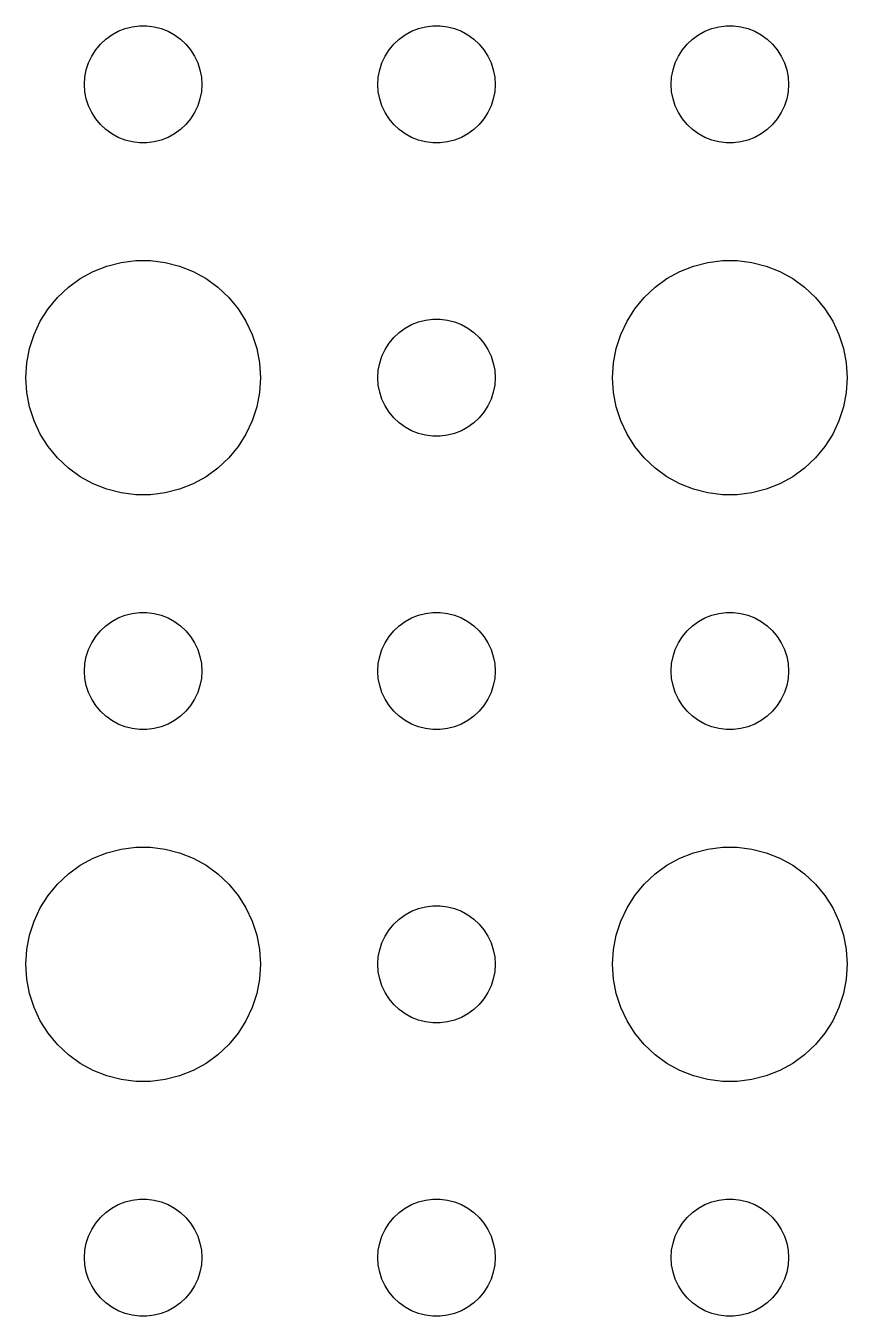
# Model space of a CAD drawing. Header units: metres. Extents: x -142 to 142, y -142 to 142.
# Drawn here: x -93 to -72, y 36 to 69 of the extents above; entities that cross this region are included whole.
import ezdxf

# ---------------------------------------------------------------- set-up
doc = ezdxf.new("R2010")
doc.units = ezdxf.units.M

msp = doc.modelspace()

# ---------------------------------------------------------------- linework, layer by layer
for p, q in [((-90.4635, 68.9266), (-90.2811, 68.9734)), ((-90.2811, 68.9734), (-90.0942, 68.997)), ((-90.0942, 68.997), (-89.9058, 68.997)), ((-89.9058, 68.997), (-89.7189, 68.9734)), ((-89.7189, 68.9734), (-89.5365, 68.9266)), ((-82.9635, 68.9266), (-82.7811, 68.9734)), ((-82.7811, 68.9734), (-82.5942, 68.997)), ((-82.5942, 68.997), (-82.4058, 68.997)), ((-82.4058, 68.997), (-82.2189, 68.9734)), ((-82.2189, 68.9734), (-82.0365, 68.9266)), ((-75.4635, 68.9266), (-75.2811, 68.9734)), ((-75.2811, 68.9734), (-75.0942, 68.997)), ((-75.0942, 68.997), (-74.9058, 68.997)), ((-74.9058, 68.997), (-74.7189, 68.9734)), ((-74.7189, 68.9734), (-74.5365, 68.9266)), ((-91.0934, 68.5268), (-90.9561, 68.6558)), ((-90.9561, 68.6558), (-90.8037, 68.7665)), ((-90.8037, 68.7665), (-90.6387, 68.8572)), ((-90.6387, 68.8572), (-90.4635, 68.9266)), ((-89.5365, 68.9266), (-89.3613, 68.8572)), ((-89.3613, 68.8572), (-89.1963, 68.7665)), ((-89.1963, 68.7665), (-89.0439, 68.6558)), ((-89.0439, 68.6558), (-88.9065, 68.5268)), ((-83.5934, 68.5268), (-83.4561, 68.6558)), ((-83.4561, 68.6558), (-83.3037, 68.7665)), ((-83.3037, 68.7665), (-83.1387, 68.8572)), ((-83.1387, 68.8572), (-82.9635, 68.9266)), ((-82.0365, 68.9266), (-81.8613, 68.8572)), ((-81.8613, 68.8572), (-81.6963, 68.7665)), ((-81.6963, 68.7665), (-81.5439, 68.6558)), ((-81.5439, 68.6558), (-81.4065, 68.5268)), ((-76.0934, 68.5268), (-75.9561, 68.6558)), ((-75.9561, 68.6558), (-75.8037, 68.7665)), ((-75.8037, 68.7665), (-75.6387, 68.8572)), ((-75.6387, 68.8572), (-75.4635, 68.9266)), ((-74.5365, 68.9266), (-74.3613, 68.8572)), ((-74.3613, 68.8572), (-74.1963, 68.7665)), ((-74.1963, 68.7665), (-74.0439, 68.6558)), ((-74.0439, 68.6558), (-73.9065, 68.5268)), ((-91.3145, 68.2226), (-91.2135, 68.3817)), ((-91.2135, 68.3817), (-91.0934, 68.5268)), ((-88.9065, 68.5268), (-88.7865, 68.3817)), ((-88.7865, 68.3817), (-88.6855, 68.2226)), ((-83.8145, 68.2226), (-83.7135, 68.3817)), ((-83.7135, 68.3817), (-83.5934, 68.5268)), ((-81.4065, 68.5268), (-81.2865, 68.3817)), ((-81.2865, 68.3817), (-81.1855, 68.2226)), ((-76.3145, 68.2226), (-76.2135, 68.3817)), ((-76.2135, 68.3817), (-76.0934, 68.5268)), ((-73.9065, 68.5268), (-73.7865, 68.3817)), ((-73.7865, 68.3817), (-73.6855, 68.2226)), ((-91.4529, 67.873), (-91.3947, 68.0522)), ((-91.3947, 68.0522), (-91.3145, 68.2226)), ((-88.6855, 68.2226), (-88.6053, 68.0522)), ((-88.6053, 68.0522), (-88.5471, 67.873)), ((-83.9529, 67.873), (-83.8947, 68.0522)), ((-83.8947, 68.0522), (-83.8145, 68.2226)), ((-81.1855, 68.2226), (-81.1053, 68.0522)), ((-81.1053, 68.0522), (-81.0471, 67.873)), ((-76.4529, 67.873), (-76.3947, 68.0522)), ((-76.3947, 68.0522), (-76.3145, 68.2226)), ((-73.6855, 68.2226), (-73.6053, 68.0522)), ((-73.6053, 68.0522), (-73.5471, 67.873)), ((-91.5, 67.5), (-91.4882, 67.688)), ((-91.4882, 67.688), (-91.4529, 67.873)), ((-88.5471, 67.873), (-88.5118, 67.688)), ((-88.5118, 67.688), (-88.5, 67.5)), ((-84, 67.5), (-83.9882, 67.688)), ((-83.9882, 67.688), (-83.9529, 67.873)), ((-81.0471, 67.873), (-81.0118, 67.688)), ((-81.0118, 67.688), (-81, 67.5)), ((-76.5, 67.5), (-76.4882, 67.688)), ((-76.4882, 67.688), (-76.4529, 67.873)), ((-73.5471, 67.873), (-73.5118, 67.688)), ((-73.5118, 67.688), (-73.5, 67.5)), ((-91.4882, 67.312), (-91.5, 67.5)), ((-91.4529, 67.127), (-91.4882, 67.312)), ((-88.5118, 67.312), (-88.5471, 67.127)), ((-88.5, 67.5), (-88.5118, 67.312)), ((-83.9882, 67.312), (-84, 67.5)), ((-83.9529, 67.127), (-83.9882, 67.312)), ((-81.0118, 67.312), (-81.0471, 67.127)), ((-81, 67.5), (-81.0118, 67.312)), ((-76.4882, 67.312), (-76.5, 67.5)), ((-76.4529, 67.127), (-76.4882, 67.312)), ((-73.5118, 67.312), (-73.5471, 67.127)), ((-73.5, 67.5), (-73.5118, 67.312)), ((-91.3947, 66.9478), (-91.4529, 67.127)), ((-88.5471, 67.127), (-88.6053, 66.9478)), ((-83.8947, 66.9478), (-83.9529, 67.127)), ((-81.0471, 67.127), (-81.1053, 66.9478)), ((-76.3947, 66.9478), (-76.4529, 67.127)), ((-73.5471, 67.127), (-73.6053, 66.9478)), ((-91.3145, 66.7774), (-91.3947, 66.9478)), ((-91.2135, 66.6183), (-91.3145, 66.7774)), ((-88.6855, 66.7774), (-88.7865, 66.6183)), ((-88.6053, 66.9478), (-88.6855, 66.7774)), ((-83.8145, 66.7774), (-83.8947, 66.9478)), ((-83.7135, 66.6183), (-83.8145, 66.7774)), ((-81.1855, 66.7774), (-81.2865, 66.6183)), ((-81.1053, 66.9478), (-81.1855, 66.7774)), ((-76.3145, 66.7774), (-76.3947, 66.9478)), ((-76.2135, 66.6183), (-76.3145, 66.7774)), ((-73.6855, 66.7774), (-73.7865, 66.6183)), ((-73.6053, 66.9478), (-73.6855, 66.7774)), ((-91.0934, 66.4732), (-91.2135, 66.6183)), ((-90.9561, 66.3442), (-91.0934, 66.4732)), ((-90.8037, 66.2335), (-90.9561, 66.3442)), ((-89.0439, 66.3442), (-89.1963, 66.2335)), ((-88.9065, 66.4732), (-89.0439, 66.3442)), ((-88.7865, 66.6183), (-88.9065, 66.4732)), ((-83.5934, 66.4732), (-83.7135, 66.6183)), ((-83.4561, 66.3442), (-83.5934, 66.4732)), ((-83.3037, 66.2335), (-83.4561, 66.3442)), ((-81.5439, 66.3442), (-81.6963, 66.2335)), ((-81.4065, 66.4732), (-81.5439, 66.3442)), ((-81.2865, 66.6183), (-81.4065, 66.4732)), ((-76.0934, 66.4732), (-76.2135, 66.6183)), ((-75.9561, 66.3442), (-76.0934, 66.4732)), ((-75.8037, 66.2335), (-75.9561, 66.3442)), ((-74.0439, 66.3442), (-74.1963, 66.2335)), ((-73.9065, 66.4732), (-74.0439, 66.3442)), ((-73.7865, 66.6183), (-73.9065, 66.4732)), ((-90.6387, 66.1428), (-90.8037, 66.2335)), ((-90.4635, 66.0734), (-90.6387, 66.1428)), ((-90.2811, 66.0266), (-90.4635, 66.0734)), ((-90.0942, 66.003), (-90.2811, 66.0266)), ((-89.9058, 66.003), (-90.0942, 66.003)), ((-89.7189, 66.0266), (-89.9058, 66.003)), ((-89.5365, 66.0734), (-89.7189, 66.0266)), ((-89.3613, 66.1428), (-89.5365, 66.0734)), ((-89.1963, 66.2335), (-89.3613, 66.1428)), ((-83.1387, 66.1428), (-83.3037, 66.2335)), ((-82.9635, 66.0734), (-83.1387, 66.1428)), ((-82.7811, 66.0266), (-82.9635, 66.0734)), ((-82.5942, 66.003), (-82.7811, 66.0266)), ((-82.4058, 66.003), (-82.5942, 66.003)), ((-82.2189, 66.0266), (-82.4058, 66.003)), ((-82.0365, 66.0734), (-82.2189, 66.0266)), ((-81.8613, 66.1428), (-82.0365, 66.0734)), ((-81.6963, 66.2335), (-81.8613, 66.1428)), ((-75.6387, 66.1428), (-75.8037, 66.2335)), ((-75.4635, 66.0734), (-75.6387, 66.1428)), ((-75.2811, 66.0266), (-75.4635, 66.0734)), ((-75.0942, 66.003), (-75.2811, 66.0266)), ((-74.9058, 66.003), (-75.0942, 66.003)), ((-74.7189, 66.0266), (-74.9058, 66.003)), ((-74.5365, 66.0734), (-74.7189, 66.0266)), ((-74.3613, 66.1428), (-74.5365, 66.0734)), ((-74.1963, 66.2335), (-74.3613, 66.1428)), ((-91.6075, 62.533), (-91.2773, 62.7145)), ((-91.2773, 62.7145), (-90.927, 62.8532)), ((-90.927, 62.8532), (-90.5621, 62.9469)), ((-90.5621, 62.9469), (-90.1884, 62.9941)), ((-90.1884, 62.9941), (-89.8116, 62.9941)), ((-89.8116, 62.9941), (-89.4379, 62.9469)), ((-89.4379, 62.9469), (-89.073, 62.8532)), ((-89.073, 62.8532), (-88.7227, 62.7145)), ((-88.7227, 62.7145), (-88.3925, 62.533)), ((-76.6075, 62.533), (-76.2773, 62.7145)), ((-76.2773, 62.7145), (-75.927, 62.8532)), ((-75.927, 62.8532), (-75.5621, 62.9469)), ((-75.5621, 62.9469), (-75.1884, 62.9941)), ((-75.1884, 62.9941), (-74.8116, 62.9941)), ((-74.8116, 62.9941), (-74.4379, 62.9469)), ((-74.4379, 62.9469), (-74.073, 62.8532)), ((-74.073, 62.8532), (-73.7227, 62.7145)), ((-73.7227, 62.7145), (-73.3925, 62.533)), ((-91.9123, 62.3115), (-91.6075, 62.533)), ((-88.3925, 62.533), (-88.0877, 62.3115)), ((-76.9123, 62.3115), (-76.6075, 62.533)), ((-73.3925, 62.533), (-73.0877, 62.3115)), ((-92.427, 61.7634), (-92.1869, 62.0536)), ((-92.1869, 62.0536), (-91.9123, 62.3115)), ((-88.0877, 62.3115), (-87.8131, 62.0536)), ((-87.8131, 62.0536), (-87.573, 61.7634)), ((-77.427, 61.7634), (-77.1869, 62.0536)), ((-77.1869, 62.0536), (-76.9123, 62.3115)), ((-73.0877, 62.3115), (-72.8131, 62.0536)), ((-72.8131, 62.0536), (-72.573, 61.7634)), ((-92.6289, 61.4453), (-92.427, 61.7634)), ((-87.573, 61.7634), (-87.3711, 61.4453)), ((-77.6289, 61.4453), (-77.427, 61.7634)), ((-72.573, 61.7634), (-72.3711, 61.4453)), ((-92.7893, 61.1044), (-92.6289, 61.4453)), ((-87.3711, 61.4453), (-87.2107, 61.1044)), ((-83.1387, 61.3572), (-82.9635, 61.4266)), ((-82.9635, 61.4266), (-82.7811, 61.4734)), ((-82.7811, 61.4734), (-82.5942, 61.497)), ((-82.5942, 61.497), (-82.4058, 61.497)), ((-82.4058, 61.497), (-82.2189, 61.4734)), ((-82.2189, 61.4734), (-82.0365, 61.4266)), ((-82.0365, 61.4266), (-81.8613, 61.3572)), ((-77.7893, 61.1044), (-77.6289, 61.4453)), ((-72.3711, 61.4453), (-72.2107, 61.1044)), ((-92.9057, 60.7461), (-92.7893, 61.1044)), ((-87.2107, 61.1044), (-87.0943, 60.7461)), ((-83.5934, 61.0268), (-83.4561, 61.1558)), ((-83.4561, 61.1558), (-83.3037, 61.2665)), ((-83.3037, 61.2665), (-83.1387, 61.3572)), ((-81.8613, 61.3572), (-81.6963, 61.2665)), ((-81.6963, 61.2665), (-81.5439, 61.1558)), ((-81.5439, 61.1558), (-81.4065, 61.0268)), ((-77.9057, 60.7461), (-77.7893, 61.1044)), ((-72.2107, 61.1044), (-72.0943, 60.7461)), ((-92.9763, 60.376), (-92.9057, 60.7461)), ((-87.0943, 60.7461), (-87.0237, 60.376)), ((-83.8947, 60.5522), (-83.8145, 60.7226)), ((-83.8145, 60.7226), (-83.7135, 60.8817)), ((-83.7135, 60.8817), (-83.5934, 61.0268)), ((-81.4065, 61.0268), (-81.2865, 60.8817)), ((-81.2865, 60.8817), (-81.1855, 60.7226)), ((-81.1855, 60.7226), (-81.1053, 60.5522)), ((-77.9763, 60.376), (-77.9057, 60.7461)), ((-72.0943, 60.7461), (-72.0237, 60.376)), ((-83.9529, 60.373), (-83.8947, 60.5522)), ((-81.1053, 60.5522), (-81.0471, 60.373)), ((-93, 60), (-92.9763, 60.376)), ((-87.0237, 60.376), (-87, 60)), ((-84, 60), (-83.9882, 60.188)), ((-83.9882, 60.188), (-83.9529, 60.373)), ((-81.0471, 60.373), (-81.0118, 60.188)), ((-81.0118, 60.188), (-81, 60)), ((-78, 60), (-77.9763, 60.376)), ((-72.0237, 60.376), (-72, 60)), ((-92.9763, 59.624), (-93, 60)), ((-87, 60), (-87.0237, 59.624)), ((-83.9882, 59.812), (-84, 60)), ((-83.9529, 59.627), (-83.9882, 59.812)), ((-81.0118, 59.812), (-81.0471, 59.627)), ((-81, 60), (-81.0118, 59.812)), ((-77.9763, 59.624), (-78, 60)), ((-72, 60), (-72.0237, 59.624)), ((-92.9057, 59.2539), (-92.9763, 59.624)), ((-87.0237, 59.624), (-87.0943, 59.2539)), ((-83.8947, 59.4478), (-83.9529, 59.627)), ((-83.8145, 59.2774), (-83.8947, 59.4478)), ((-81.1053, 59.4478), (-81.1855, 59.2774)), ((-81.0471, 59.627), (-81.1053, 59.4478)), ((-77.9057, 59.2539), (-77.9763, 59.624)), ((-72.0237, 59.624), (-72.0943, 59.2539)), ((-92.7893, 58.8956), (-92.9057, 59.2539)), ((-87.0943, 59.2539), (-87.2107, 58.8956)), ((-83.7135, 59.1183), (-83.8145, 59.2774)), ((-83.5934, 58.9732), (-83.7135, 59.1183)), ((-81.2865, 59.1183), (-81.4065, 58.9732)), ((-81.1855, 59.2774), (-81.2865, 59.1183)), ((-77.7893, 58.8956), (-77.9057, 59.2539)), ((-72.0943, 59.2539), (-72.2107, 58.8956)), ((-92.6289, 58.5547), (-92.7893, 58.8956)), ((-87.2107, 58.8956), (-87.3711, 58.5547)), ((-83.4561, 58.8442), (-83.5934, 58.9732)), ((-83.3037, 58.7335), (-83.4561, 58.8442)), ((-83.1387, 58.6428), (-83.3037, 58.7335)), ((-81.6963, 58.7335), (-81.8613, 58.6428)), ((-81.5439, 58.8442), (-81.6963, 58.7335)), ((-81.4065, 58.9732), (-81.5439, 58.8442)), ((-77.6289, 58.5547), (-77.7893, 58.8956)), ((-72.2107, 58.8956), (-72.3711, 58.5547)), ((-92.427, 58.2366), (-92.6289, 58.5547)), ((-87.3711, 58.5547), (-87.573, 58.2366)), ((-82.9635, 58.5734), (-83.1387, 58.6428)), ((-82.7811, 58.5266), (-82.9635, 58.5734)), ((-82.5942, 58.503), (-82.7811, 58.5266)), ((-82.4058, 58.503), (-82.5942, 58.503)), ((-82.2189, 58.5266), (-82.4058, 58.503)), ((-82.0365, 58.5734), (-82.2189, 58.5266)), ((-81.8613, 58.6428), (-82.0365, 58.5734)), ((-77.427, 58.2366), (-77.6289, 58.5547)), ((-72.3711, 58.5547), (-72.573, 58.2366)), ((-92.1869, 57.9464), (-92.427, 58.2366)), ((-87.573, 58.2366), (-87.8131, 57.9464)), ((-77.1869, 57.9464), (-77.427, 58.2366)), ((-72.573, 58.2366), (-72.8131, 57.9464)), ((-91.9123, 57.6885), (-92.1869, 57.9464)), ((-87.8131, 57.9464), (-88.0877, 57.6885)), ((-76.9123, 57.6885), (-77.1869, 57.9464)), ((-72.8131, 57.9464), (-73.0877, 57.6885)), ((-91.6075, 57.467), (-91.9123, 57.6885)), ((-91.2773, 57.2855), (-91.6075, 57.467)), ((-88.3925, 57.467), (-88.7227, 57.2855)), ((-88.0877, 57.6885), (-88.3925, 57.467)), ((-76.6075, 57.467), (-76.9123, 57.6885)), ((-76.2773, 57.2855), (-76.6075, 57.467)), ((-73.3925, 57.467), (-73.7227, 57.2855)), ((-73.0877, 57.6885), (-73.3925, 57.467)), ((-90.927, 57.1468), (-91.2773, 57.2855)), ((-90.5621, 57.0531), (-90.927, 57.1468)), ((-89.073, 57.1468), (-89.4379, 57.0531)), ((-88.7227, 57.2855), (-89.073, 57.1468)), ((-75.927, 57.1468), (-76.2773, 57.2855)), ((-75.5621, 57.0531), (-75.927, 57.1468)), ((-74.073, 57.1468), (-74.4379, 57.0531)), ((-73.7227, 57.2855), (-74.073, 57.1468)), ((-90.1884, 57.0059), (-90.5621, 57.0531)), ((-89.8116, 57.0059), (-90.1884, 57.0059)), ((-89.4379, 57.0531), (-89.8116, 57.0059)), ((-75.1884, 57.0059), (-75.5621, 57.0531)), ((-74.8116, 57.0059), (-75.1884, 57.0059)), ((-74.4379, 57.0531), (-74.8116, 57.0059)), ((-90.8037, 53.7665), (-90.6387, 53.8572)), ((-90.6387, 53.8572), (-90.4635, 53.9266)), ((-90.4635, 53.9266), (-90.2811, 53.9734)), ((-90.2811, 53.9734), (-90.0942, 53.997)), ((-90.0942, 53.997), (-89.9058, 53.997)), ((-89.9058, 53.997), (-89.7189, 53.9734)), ((-89.7189, 53.9734), (-89.5365, 53.9266)), ((-89.5365, 53.9266), (-89.3613, 53.8572)), ((-89.3613, 53.8572), (-89.1963, 53.7665)), ((-83.3037, 53.7665), (-83.1387, 53.8572)), ((-83.1387, 53.8572), (-82.9635, 53.9266)), ((-82.9635, 53.9266), (-82.7811, 53.9734)), ((-82.7811, 53.9734), (-82.5942, 53.997)), ((-82.5942, 53.997), (-82.4058, 53.997)), ((-82.4058, 53.997), (-82.2189, 53.9734)), ((-82.2189, 53.9734), (-82.0365, 53.9266)), ((-82.0365, 53.9266), (-81.8613, 53.8572)), ((-81.8613, 53.8572), (-81.6963, 53.7665)), ((-75.8037, 53.7665), (-75.6387, 53.8572)), ((-75.6387, 53.8572), (-75.4635, 53.9266)), ((-75.4635, 53.9266), (-75.2811, 53.9734)), ((-75.2811, 53.9734), (-75.0942, 53.997)), ((-75.0942, 53.997), (-74.9058, 53.997)), ((-74.9058, 53.997), (-74.7189, 53.9734)), ((-74.7189, 53.9734), (-74.5365, 53.9266)), ((-74.5365, 53.9266), (-74.3613, 53.8572)), ((-74.3613, 53.8572), (-74.1963, 53.7665)), ((-91.2135, 53.3817), (-91.0934, 53.5268)), ((-91.0934, 53.5268), (-90.9561, 53.6558)), ((-90.9561, 53.6558), (-90.8037, 53.7665)), ((-89.1963, 53.7665), (-89.0439, 53.6558)), ((-89.0439, 53.6558), (-88.9065, 53.5268)), ((-88.9065, 53.5268), (-88.7865, 53.3817)), ((-83.7135, 53.3817), (-83.5934, 53.5268)), ((-83.5934, 53.5268), (-83.4561, 53.6558)), ((-83.4561, 53.6558), (-83.3037, 53.7665)), ((-81.6963, 53.7665), (-81.5439, 53.6558)), ((-81.5439, 53.6558), (-81.4065, 53.5268)), ((-81.4065, 53.5268), (-81.2865, 53.3817)), ((-76.2135, 53.3817), (-76.0934, 53.5268)), ((-76.0934, 53.5268), (-75.9561, 53.6558)), ((-75.9561, 53.6558), (-75.8037, 53.7665)), ((-74.1963, 53.7665), (-74.0439, 53.6558)), ((-74.0439, 53.6558), (-73.9065, 53.5268)), ((-73.9065, 53.5268), (-73.7865, 53.3817)), ((-91.3947, 53.0522), (-91.3145, 53.2226)), ((-91.3145, 53.2226), (-91.2135, 53.3817)), ((-88.7865, 53.3817), (-88.6855, 53.2226)), ((-88.6855, 53.2226), (-88.6053, 53.0522)), ((-83.8947, 53.0522), (-83.8145, 53.2226)), ((-83.8145, 53.2226), (-83.7135, 53.3817)), ((-81.2865, 53.3817), (-81.1855, 53.2226)), ((-81.1855, 53.2226), (-81.1053, 53.0522)), ((-76.3947, 53.0522), (-76.3145, 53.2226)), ((-76.3145, 53.2226), (-76.2135, 53.3817)), ((-73.7865, 53.3817), (-73.6855, 53.2226)), ((-73.6855, 53.2226), (-73.6053, 53.0522)), ((-91.4882, 52.688), (-91.4529, 52.873)), ((-91.4529, 52.873), (-91.3947, 53.0522)), ((-88.6053, 53.0522), (-88.5471, 52.873)), ((-88.5471, 52.873), (-88.5118, 52.688)), ((-83.9882, 52.688), (-83.9529, 52.873)), ((-83.9529, 52.873), (-83.8947, 53.0522)), ((-81.1053, 53.0522), (-81.0471, 52.873)), ((-81.0471, 52.873), (-81.0118, 52.688)), ((-76.4882, 52.688), (-76.4529, 52.873)), ((-76.4529, 52.873), (-76.3947, 53.0522)), ((-73.6053, 53.0522), (-73.5471, 52.873)), ((-73.5471, 52.873), (-73.5118, 52.688)), ((-91.5, 52.5), (-91.4882, 52.688)), ((-91.4882, 52.312), (-91.5, 52.5)), ((-88.5118, 52.688), (-88.5, 52.5)), ((-88.5, 52.5), (-88.5118, 52.312)), ((-84, 52.5), (-83.9882, 52.688)), ((-83.9882, 52.312), (-84, 52.5)), ((-81.0118, 52.688), (-81, 52.5)), ((-81, 52.5), (-81.0118, 52.312)), ((-76.5, 52.5), (-76.4882, 52.688)), ((-76.4882, 52.312), (-76.5, 52.5)), ((-73.5118, 52.688), (-73.5, 52.5)), ((-73.5, 52.5), (-73.5118, 52.312)), ((-91.4529, 52.127), (-91.4882, 52.312)), ((-88.5118, 52.312), (-88.5471, 52.127)), ((-83.9529, 52.127), (-83.9882, 52.312)), ((-81.0118, 52.312), (-81.0471, 52.127)), ((-76.4529, 52.127), (-76.4882, 52.312)), ((-73.5118, 52.312), (-73.5471, 52.127)), ((-91.3947, 51.9478), (-91.4529, 52.127)), ((-91.3145, 51.7774), (-91.3947, 51.9478)), ((-88.6053, 51.9478), (-88.6855, 51.7774)), ((-88.5471, 52.127), (-88.6053, 51.9478)), ((-83.8947, 51.9478), (-83.9529, 52.127)), ((-83.8145, 51.7774), (-83.8947, 51.9478)), ((-81.1053, 51.9478), (-81.1855, 51.7774)), ((-81.0471, 52.127), (-81.1053, 51.9478)), ((-76.3947, 51.9478), (-76.4529, 52.127)), ((-76.3145, 51.7774), (-76.3947, 51.9478)), ((-73.6053, 51.9478), (-73.6855, 51.7774)), ((-73.5471, 52.127), (-73.6053, 51.9478)), ((-91.2135, 51.6183), (-91.3145, 51.7774)), ((-91.0934, 51.4732), (-91.2135, 51.6183)), ((-90.9561, 51.3442), (-91.0934, 51.4732)), ((-88.9065, 51.4732), (-89.0439, 51.3442)), ((-88.7865, 51.6183), (-88.9065, 51.4732)), ((-88.6855, 51.7774), (-88.7865, 51.6183)), ((-83.7135, 51.6183), (-83.8145, 51.7774)), ((-83.5934, 51.4732), (-83.7135, 51.6183)), ((-83.4561, 51.3442), (-83.5934, 51.4732)), ((-81.4065, 51.4732), (-81.5439, 51.3442)), ((-81.2865, 51.6183), (-81.4065, 51.4732)), ((-81.1855, 51.7774), (-81.2865, 51.6183)), ((-76.2135, 51.6183), (-76.3145, 51.7774)), ((-76.0934, 51.4732), (-76.2135, 51.6183)), ((-75.9561, 51.3442), (-76.0934, 51.4732)), ((-73.9065, 51.4732), (-74.0439, 51.3442)), ((-73.7865, 51.6183), (-73.9065, 51.4732)), ((-73.6855, 51.7774), (-73.7865, 51.6183)), ((-90.8037, 51.2335), (-90.9561, 51.3442)), ((-90.6387, 51.1428), (-90.8037, 51.2335)), ((-90.4635, 51.0734), (-90.6387, 51.1428)), ((-89.3613, 51.1428), (-89.5365, 51.0734)), ((-89.1963, 51.2335), (-89.3613, 51.1428)), ((-89.0439, 51.3442), (-89.1963, 51.2335)), ((-83.3037, 51.2335), (-83.4561, 51.3442)), ((-83.1387, 51.1428), (-83.3037, 51.2335)), ((-82.9635, 51.0734), (-83.1387, 51.1428)), ((-81.8613, 51.1428), (-82.0365, 51.0734)), ((-81.6963, 51.2335), (-81.8613, 51.1428)), ((-81.5439, 51.3442), (-81.6963, 51.2335)), ((-75.8037, 51.2335), (-75.9561, 51.3442)), ((-75.6387, 51.1428), (-75.8037, 51.2335)), ((-75.4635, 51.0734), (-75.6387, 51.1428)), ((-74.3613, 51.1428), (-74.5365, 51.0734)), ((-74.1963, 51.2335), (-74.3613, 51.1428)), ((-74.0439, 51.3442), (-74.1963, 51.2335)), ((-90.2811, 51.0266), (-90.4635, 51.0734)), ((-90.0942, 51.003), (-90.2811, 51.0266)), ((-89.9058, 51.003), (-90.0942, 51.003)), ((-89.7189, 51.0266), (-89.9058, 51.003)), ((-89.5365, 51.0734), (-89.7189, 51.0266)), ((-82.7811, 51.0266), (-82.9635, 51.0734)), ((-82.5942, 51.003), (-82.7811, 51.0266)), ((-82.4058, 51.003), (-82.5942, 51.003)), ((-82.2189, 51.0266), (-82.4058, 51.003)), ((-82.0365, 51.0734), (-82.2189, 51.0266)), ((-75.2811, 51.0266), (-75.4635, 51.0734)), ((-75.0942, 51.003), (-75.2811, 51.0266)), ((-74.9058, 51.003), (-75.0942, 51.003)), ((-74.7189, 51.0266), (-74.9058, 51.003)), ((-74.5365, 51.0734), (-74.7189, 51.0266)), ((-91.2773, 47.7145), (-90.927, 47.8532)), ((-90.927, 47.8532), (-90.5621, 47.9469)), ((-90.5621, 47.9469), (-90.1884, 47.9941)), ((-90.1884, 47.9941), (-89.8116, 47.9941)), ((-89.8116, 47.9941), (-89.4379, 47.9469)), ((-89.4379, 47.9469), (-89.073, 47.8532)), ((-89.073, 47.8532), (-88.7227, 47.7145)), ((-76.2773, 47.7145), (-75.927, 47.8532)), ((-75.927, 47.8532), (-75.5621, 47.9469)), ((-75.5621, 47.9469), (-75.1884, 47.9941)), ((-75.1884, 47.9941), (-74.8116, 47.9941)), ((-74.8116, 47.9941), (-74.4379, 47.9469)), ((-74.4379, 47.9469), (-74.073, 47.8532)), ((-74.073, 47.8532), (-73.7227, 47.7145)), ((-91.9123, 47.3115), (-91.6075, 47.533)), ((-91.6075, 47.533), (-91.2773, 47.7145)), ((-88.7227, 47.7145), (-88.3925, 47.533)), ((-88.3925, 47.533), (-88.0877, 47.3115)), ((-76.9123, 47.3115), (-76.6075, 47.533)), ((-76.6075, 47.533), (-76.2773, 47.7145)), ((-73.7227, 47.7145), (-73.3925, 47.533)), ((-73.3925, 47.533), (-73.0877, 47.3115)), ((-92.1869, 47.0536), (-91.9123, 47.3115)), ((-88.0877, 47.3115), (-87.8131, 47.0536)), ((-77.1869, 47.0536), (-76.9123, 47.3115)), ((-73.0877, 47.3115), (-72.8131, 47.0536)), ((-92.427, 46.7634), (-92.1869, 47.0536)), ((-87.8131, 47.0536), (-87.573, 46.7634)), ((-77.427, 46.7634), (-77.1869, 47.0536)), ((-72.8131, 47.0536), (-72.573, 46.7634)), ((-92.6289, 46.4453), (-92.427, 46.7634)), ((-87.573, 46.7634), (-87.3711, 46.4453)), ((-77.6289, 46.4453), (-77.427, 46.7634)), ((-72.573, 46.7634), (-72.3711, 46.4453)), ((-92.7893, 46.1044), (-92.6289, 46.4453)), ((-87.3711, 46.4453), (-87.2107, 46.1044)), ((-83.4561, 46.1558), (-83.3037, 46.2665)), ((-83.3037, 46.2665), (-83.1387, 46.3572)), ((-83.1387, 46.3572), (-82.9635, 46.4266)), ((-82.9635, 46.4266), (-82.7811, 46.4734)), ((-82.7811, 46.4734), (-82.5942, 46.497)), ((-82.5942, 46.497), (-82.4058, 46.497)), ((-82.4058, 46.497), (-82.2189, 46.4734)), ((-82.2189, 46.4734), (-82.0365, 46.4266)), ((-82.0365, 46.4266), (-81.8613, 46.3572)), ((-81.8613, 46.3572), (-81.6963, 46.2665)), ((-81.6963, 46.2665), (-81.5439, 46.1558)), ((-77.7893, 46.1044), (-77.6289, 46.4453)), ((-72.3711, 46.4453), (-72.2107, 46.1044)), ((-92.9057, 45.7461), (-92.7893, 46.1044)), ((-87.2107, 46.1044), (-87.0943, 45.7461)), ((-83.8145, 45.7226), (-83.7135, 45.8817)), ((-83.7135, 45.8817), (-83.5934, 46.0268)), ((-83.5934, 46.0268), (-83.4561, 46.1558)), ((-81.5439, 46.1558), (-81.4065, 46.0268)), ((-81.4065, 46.0268), (-81.2865, 45.8817)), ((-81.2865, 45.8817), (-81.1855, 45.7226)), ((-77.9057, 45.7461), (-77.7893, 46.1044)), ((-72.2107, 46.1044), (-72.0943, 45.7461)), ((-92.9763, 45.376), (-92.9057, 45.7461)), ((-87.0943, 45.7461), (-87.0237, 45.376)), ((-83.9529, 45.373), (-83.8947, 45.5522)), ((-83.8947, 45.5522), (-83.8145, 45.7226)), ((-81.1855, 45.7226), (-81.1053, 45.5522)), ((-81.1053, 45.5522), (-81.0471, 45.373)), ((-77.9763, 45.376), (-77.9057, 45.7461)), ((-72.0943, 45.7461), (-72.0237, 45.376)), ((-93, 45), (-92.9763, 45.376)), ((-87.0237, 45.376), (-87, 45)), ((-83.9882, 45.188), (-83.9529, 45.373)), ((-81.0471, 45.373), (-81.0118, 45.188)), ((-78, 45), (-77.9763, 45.376)), ((-72.0237, 45.376), (-72, 45)), ((-92.9763, 44.624), (-93, 45)), ((-87, 45), (-87.0237, 44.624)), ((-84, 45), (-83.9882, 45.188)), ((-83.9882, 44.812), (-84, 45)), ((-81.0118, 45.188), (-81, 45)), ((-81, 45), (-81.0118, 44.812)), ((-77.9763, 44.624), (-78, 45)), ((-72, 45), (-72.0237, 44.624)), ((-92.9057, 44.2539), (-92.9763, 44.624)), ((-87.0237, 44.624), (-87.0943, 44.2539)), ((-83.9529, 44.627), (-83.9882, 44.812)), ((-83.8947, 44.4478), (-83.9529, 44.627)), ((-81.0471, 44.627), (-81.1053, 44.4478)), ((-81.0118, 44.812), (-81.0471, 44.627)), ((-77.9057, 44.2539), (-77.9763, 44.624)), ((-72.0237, 44.624), (-72.0943, 44.2539)), ((-92.7893, 43.8956), (-92.9057, 44.2539)), ((-87.0943, 44.2539), (-87.2107, 43.8956)), ((-83.8145, 44.2774), (-83.8947, 44.4478)), ((-83.7135, 44.1183), (-83.8145, 44.2774)), ((-81.1855, 44.2774), (-81.2865, 44.1183)), ((-81.1053, 44.4478), (-81.1855, 44.2774)), ((-77.7893, 43.8956), (-77.9057, 44.2539)), ((-72.0943, 44.2539), (-72.2107, 43.8956)), ((-92.6289, 43.5547), (-92.7893, 43.8956)), ((-87.2107, 43.8956), (-87.3711, 43.5547)), ((-83.5934, 43.9732), (-83.7135, 44.1183)), ((-83.4561, 43.8442), (-83.5934, 43.9732)), ((-81.4065, 43.9732), (-81.5439, 43.8442)), ((-81.2865, 44.1183), (-81.4065, 43.9732)), ((-77.6289, 43.5547), (-77.7893, 43.8956)), ((-72.2107, 43.8956), (-72.3711, 43.5547)), ((-92.427, 43.2366), (-92.6289, 43.5547)), ((-87.3711, 43.5547), (-87.573, 43.2366)), ((-83.3037, 43.7335), (-83.4561, 43.8442)), ((-83.1387, 43.6428), (-83.3037, 43.7335)), ((-82.9635, 43.5734), (-83.1387, 43.6428)), ((-82.7811, 43.5266), (-82.9635, 43.5734)), ((-82.0365, 43.5734), (-82.2189, 43.5266)), ((-81.8613, 43.6428), (-82.0365, 43.5734)), ((-81.6963, 43.7335), (-81.8613, 43.6428)), ((-81.5439, 43.8442), (-81.6963, 43.7335)), ((-77.427, 43.2366), (-77.6289, 43.5547)), ((-72.3711, 43.5547), (-72.573, 43.2366)), ((-92.1869, 42.9464), (-92.427, 43.2366)), ((-87.573, 43.2366), (-87.8131, 42.9464)), ((-82.5942, 43.503), (-82.7811, 43.5266)), ((-82.4058, 43.503), (-82.5942, 43.503)), ((-82.2189, 43.5266), (-82.4058, 43.503)), ((-77.1869, 42.9464), (-77.427, 43.2366)), ((-72.573, 43.2366), (-72.8131, 42.9464)), ((-91.9123, 42.6885), (-92.1869, 42.9464)), ((-87.8131, 42.9464), (-88.0877, 42.6885)), ((-76.9123, 42.6885), (-77.1869, 42.9464)), ((-72.8131, 42.9464), (-73.0877, 42.6885)), ((-91.6075, 42.467), (-91.9123, 42.6885)), ((-88.0877, 42.6885), (-88.3925, 42.467)), ((-76.6075, 42.467), (-76.9123, 42.6885)), ((-73.0877, 42.6885), (-73.3925, 42.467)), ((-91.2773, 42.2855), (-91.6075, 42.467)), ((-90.927, 42.1468), (-91.2773, 42.2855)), ((-88.7227, 42.2855), (-89.073, 42.1468)), ((-88.3925, 42.467), (-88.7227, 42.2855)), ((-76.2773, 42.2855), (-76.6075, 42.467)), ((-75.927, 42.1468), (-76.2773, 42.2855)), ((-73.7227, 42.2855), (-74.073, 42.1468)), ((-73.3925, 42.467), (-73.7227, 42.2855)), ((-90.5621, 42.0531), (-90.927, 42.1468)), ((-90.1884, 42.0059), (-90.5621, 42.0531)), ((-89.8116, 42.0059), (-90.1884, 42.0059)), ((-89.4379, 42.0531), (-89.8116, 42.0059)), ((-89.073, 42.1468), (-89.4379, 42.0531)), ((-75.5621, 42.0531), (-75.927, 42.1468)), ((-75.1884, 42.0059), (-75.5621, 42.0531)), ((-74.8116, 42.0059), (-75.1884, 42.0059)), ((-74.4379, 42.0531), (-74.8116, 42.0059)), ((-74.073, 42.1468), (-74.4379, 42.0531)), ((-90.4635, 38.9266), (-90.2811, 38.9734)), ((-90.2811, 38.9734), (-90.0942, 38.997)), ((-90.0942, 38.997), (-89.9058, 38.997)), ((-89.9058, 38.997), (-89.7189, 38.9734)), ((-89.7189, 38.9734), (-89.5365, 38.9266)), ((-82.9635, 38.9266), (-82.7811, 38.9734)), ((-82.7811, 38.9734), (-82.5942, 38.997)), ((-82.5942, 38.997), (-82.4058, 38.997)), ((-82.4058, 38.997), (-82.2189, 38.9734)), ((-82.2189, 38.9734), (-82.0365, 38.9266)), ((-75.4635, 38.9266), (-75.2811, 38.9734)), ((-75.2811, 38.9734), (-75.0942, 38.997)), ((-75.0942, 38.997), (-74.9058, 38.997)), ((-74.9058, 38.997), (-74.7189, 38.9734)), ((-74.7189, 38.9734), (-74.5365, 38.9266)), ((-91.0934, 38.5268), (-90.9561, 38.6558)), ((-90.9561, 38.6558), (-90.8037, 38.7665)), ((-90.8037, 38.7665), (-90.6387, 38.8572)), ((-90.6387, 38.8572), (-90.4635, 38.9266)), ((-89.5365, 38.9266), (-89.3613, 38.8572)), ((-89.3613, 38.8572), (-89.1963, 38.7665)), ((-89.1963, 38.7665), (-89.0439, 38.6558)), ((-89.0439, 38.6558), (-88.9065, 38.5268)), ((-83.5934, 38.5268), (-83.4561, 38.6558)), ((-83.4561, 38.6558), (-83.3037, 38.7665)), ((-83.3037, 38.7665), (-83.1387, 38.8572)), ((-83.1387, 38.8572), (-82.9635, 38.9266)), ((-82.0365, 38.9266), (-81.8613, 38.8572)), ((-81.8613, 38.8572), (-81.6963, 38.7665)), ((-81.6963, 38.7665), (-81.5439, 38.6558)), ((-81.5439, 38.6558), (-81.4065, 38.5268)), ((-76.0934, 38.5268), (-75.9561, 38.6558)), ((-75.9561, 38.6558), (-75.8037, 38.7665)), ((-75.8037, 38.7665), (-75.6387, 38.8572)), ((-75.6387, 38.8572), (-75.4635, 38.9266)), ((-74.5365, 38.9266), (-74.3613, 38.8572)), ((-74.3613, 38.8572), (-74.1963, 38.7665)), ((-74.1963, 38.7665), (-74.0439, 38.6558)), ((-74.0439, 38.6558), (-73.9065, 38.5268)), ((-91.3145, 38.2226), (-91.2135, 38.3817)), ((-91.2135, 38.3817), (-91.0934, 38.5268)), ((-88.9065, 38.5268), (-88.7865, 38.3817)), ((-88.7865, 38.3817), (-88.6855, 38.2226)), ((-83.8145, 38.2226), (-83.7135, 38.3817)), ((-83.7135, 38.3817), (-83.5934, 38.5268)), ((-81.4065, 38.5268), (-81.2865, 38.3817)), ((-81.2865, 38.3817), (-81.1855, 38.2226)), ((-76.3145, 38.2226), (-76.2135, 38.3817)), ((-76.2135, 38.3817), (-76.0934, 38.5268)), ((-73.9065, 38.5268), (-73.7865, 38.3817)), ((-73.7865, 38.3817), (-73.6855, 38.2226)), ((-91.4529, 37.873), (-91.3947, 38.0522)), ((-91.3947, 38.0522), (-91.3145, 38.2226)), ((-88.6855, 38.2226), (-88.6053, 38.0522)), ((-88.6053, 38.0522), (-88.5471, 37.873)), ((-83.9529, 37.873), (-83.8947, 38.0522)), ((-83.8947, 38.0522), (-83.8145, 38.2226)), ((-81.1855, 38.2226), (-81.1053, 38.0522)), ((-81.1053, 38.0522), (-81.0471, 37.873)), ((-76.4529, 37.873), (-76.3947, 38.0522)), ((-76.3947, 38.0522), (-76.3145, 38.2226)), ((-73.6855, 38.2226), (-73.6053, 38.0522)), ((-73.6053, 38.0522), (-73.5471, 37.873)), ((-91.5, 37.5), (-91.4882, 37.688)), ((-91.4882, 37.688), (-91.4529, 37.873)), ((-88.5471, 37.873), (-88.5118, 37.688)), ((-88.5118, 37.688), (-88.5, 37.5)), ((-84, 37.5), (-83.9882, 37.688)), ((-83.9882, 37.688), (-83.9529, 37.873)), ((-81.0471, 37.873), (-81.0118, 37.688)), ((-81.0118, 37.688), (-81, 37.5)), ((-76.5, 37.5), (-76.4882, 37.688)), ((-76.4882, 37.688), (-76.4529, 37.873)), ((-73.5471, 37.873), (-73.5118, 37.688)), ((-73.5118, 37.688), (-73.5, 37.5)), ((-91.4882, 37.312), (-91.5, 37.5)), ((-91.4529, 37.127), (-91.4882, 37.312)), ((-88.5118, 37.312), (-88.5471, 37.127)), ((-88.5, 37.5), (-88.5118, 37.312)), ((-83.9882, 37.312), (-84, 37.5)), ((-83.9529, 37.127), (-83.9882, 37.312)), ((-81.0118, 37.312), (-81.0471, 37.127)), ((-81, 37.5), (-81.0118, 37.312)), ((-76.4882, 37.312), (-76.5, 37.5)), ((-76.4529, 37.127), (-76.4882, 37.312)), ((-73.5118, 37.312), (-73.5471, 37.127)), ((-73.5, 37.5), (-73.5118, 37.312)), ((-91.3947, 36.9478), (-91.4529, 37.127)), ((-88.5471, 37.127), (-88.6053, 36.9478)), ((-83.8947, 36.9478), (-83.9529, 37.127)), ((-81.0471, 37.127), (-81.1053, 36.9478)), ((-76.3947, 36.9478), (-76.4529, 37.127)), ((-73.5471, 37.127), (-73.6053, 36.9478)), ((-91.3145, 36.7774), (-91.3947, 36.9478)), ((-91.2135, 36.6183), (-91.3145, 36.7774)), ((-88.6855, 36.7774), (-88.7865, 36.6183)), ((-88.6053, 36.9478), (-88.6855, 36.7774)), ((-83.8145, 36.7774), (-83.8947, 36.9478)), ((-83.7135, 36.6183), (-83.8145, 36.7774)), ((-81.1855, 36.7774), (-81.2865, 36.6183)), ((-81.1053, 36.9478), (-81.1855, 36.7774)), ((-76.3145, 36.7774), (-76.3947, 36.9478)), ((-76.2135, 36.6183), (-76.3145, 36.7774)), ((-73.6855, 36.7774), (-73.7865, 36.6183)), ((-73.6053, 36.9478), (-73.6855, 36.7774)), ((-91.0934, 36.4732), (-91.2135, 36.6183)), ((-90.9561, 36.3442), (-91.0934, 36.4732)), ((-90.8037, 36.2335), (-90.9561, 36.3442)), ((-89.0439, 36.3442), (-89.1963, 36.2335)), ((-88.9065, 36.4732), (-89.0439, 36.3442)), ((-88.7865, 36.6183), (-88.9065, 36.4732)), ((-83.5934, 36.4732), (-83.7135, 36.6183)), ((-83.4561, 36.3442), (-83.5934, 36.4732)), ((-83.3037, 36.2335), (-83.4561, 36.3442)), ((-81.5439, 36.3442), (-81.6963, 36.2335)), ((-81.4065, 36.4732), (-81.5439, 36.3442)), ((-81.2865, 36.6183), (-81.4065, 36.4732)), ((-76.0934, 36.4732), (-76.2135, 36.6183)), ((-75.9561, 36.3442), (-76.0934, 36.4732)), ((-75.8037, 36.2335), (-75.9561, 36.3442)), ((-74.0439, 36.3442), (-74.1963, 36.2335)), ((-73.9065, 36.4732), (-74.0439, 36.3442)), ((-73.7865, 36.6183), (-73.9065, 36.4732)), ((-90.6387, 36.1428), (-90.8037, 36.2335)), ((-90.4635, 36.0734), (-90.6387, 36.1428)), ((-90.2811, 36.0266), (-90.4635, 36.0734)), ((-90.0942, 36.003), (-90.2811, 36.0266)), ((-89.9058, 36.003), (-90.0942, 36.003)), ((-89.7189, 36.0266), (-89.9058, 36.003)), ((-89.5365, 36.0734), (-89.7189, 36.0266)), ((-89.3613, 36.1428), (-89.5365, 36.0734)), ((-89.1963, 36.2335), (-89.3613, 36.1428)), ((-83.1387, 36.1428), (-83.3037, 36.2335)), ((-82.9635, 36.0734), (-83.1387, 36.1428)), ((-82.7811, 36.0266), (-82.9635, 36.0734)), ((-82.5942, 36.003), (-82.7811, 36.0266)), ((-82.4058, 36.003), (-82.5942, 36.003)), ((-82.2189, 36.0266), (-82.4058, 36.003)), ((-82.0365, 36.0734), (-82.2189, 36.0266)), ((-81.8613, 36.1428), (-82.0365, 36.0734)), ((-81.6963, 36.2335), (-81.8613, 36.1428)), ((-75.6387, 36.1428), (-75.8037, 36.2335)), ((-75.4635, 36.0734), (-75.6387, 36.1428)), ((-75.2811, 36.0266), (-75.4635, 36.0734)), ((-75.0942, 36.003), (-75.2811, 36.0266)), ((-74.9058, 36.003), (-75.0942, 36.003)), ((-74.7189, 36.0266), (-74.9058, 36.003)), ((-74.5365, 36.0734), (-74.7189, 36.0266)), ((-74.3613, 36.1428), (-74.5365, 36.0734)), ((-74.1963, 36.2335), (-74.3613, 36.1428))]:
    msp.add_line(p, q)

doc.saveas('drawing.dxf')
